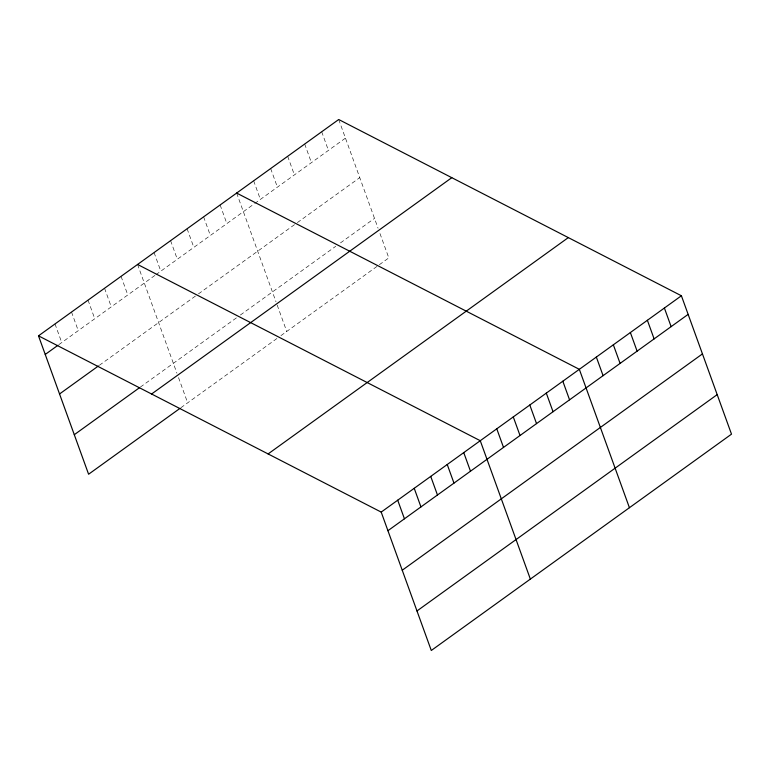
<?xml version="1.0" encoding="UTF-8"?>
<svg xmlns="http://www.w3.org/2000/svg" width="770" height="770" viewBox="0 0 770 770"><rect width="100%" height="100%" fill="white"/><g stroke="black" fill="none" stroke-linecap="round" stroke-linejoin="round"><path stroke-width="0.58" stroke-dasharray="3.85 2.89" d="M58.838 344.652L154.991 275.362M155.963 274.669L253.773 204.185M254.716 203.501L345.451 138.128M99.368 365.288L197.466 294.592M198.439 293.899L296.431 223.281M297.374 222.597L359.754 177.649M140.333 387.108L236.486 317.827M240.375 315.026L335.749 246.294M340.475 242.897L374.499 218.372M180.863 407.744L277.017 338.454M280.906 335.653L378.407 265.39M379.36 264.716L388.802 257.902L379.264 231.549M338.713 119.514L378.08 228.257M321.696 131.776L328.434 150.381M304.689 144.038L311.427 162.643M287.672 156.291L294.409 174.896M270.665 168.553L277.402 187.158M253.648 180.806L260.385 199.42M236.64 193.068L276.007 301.811M277.2 305.103L286.738 331.456M220.124 204.964L226.861 223.57M203.617 216.861L210.354 235.476M187.1 228.767L193.838 247.372M170.594 240.663L177.331 259.269M154.077 252.56L160.815 271.165M137.57 264.457L176.936 373.2M178.524 377.589L187.668 402.845M121.054 276.353L127.791 294.958M104.547 288.25L111.284 306.864M88.03 300.156L94.768 318.761M71.523 312.052L78.261 330.657M55.007 323.949L61.744 342.554"/><path stroke-width="1.16" d="M38.5 335.845L338.713 119.514L681.402 295.767L731.5 434.155L431.287 650.486L381.198 512.098L38.5 335.845L88.598 474.233L179.891 408.447M45.238 354.45L57.865 345.355M59.54 393.98L98.396 365.981M74.286 434.704L139.36 387.811M151.584 394.009L451.798 177.678M268.104 453.934L568.318 237.603M381.198 512.098L681.402 295.767M387.926 530.703L688.139 314.372M402.238 570.233L702.452 353.902M416.984 610.957L717.188 394.625M236.64 193.068L579.329 369.321L629.427 507.709M137.57 264.457L480.259 440.709L530.357 579.098M664.394 308.029L671.132 326.634M647.378 320.281L654.115 338.896M630.37 332.544L637.108 351.149M613.353 344.806L620.091 363.411M596.346 357.059L603.083 375.673M562.822 381.217L569.559 399.822M546.305 393.114L553.043 411.719M529.799 405.01L536.536 423.625M513.282 416.917L520.019 435.522M496.775 428.813L503.513 447.418M463.752 452.606L470.489 471.211M447.235 464.503L453.973 483.108M430.728 476.399L437.466 495.014M414.222 488.305L420.949 506.91M397.705 500.202L404.442 518.807"/></g></svg>
